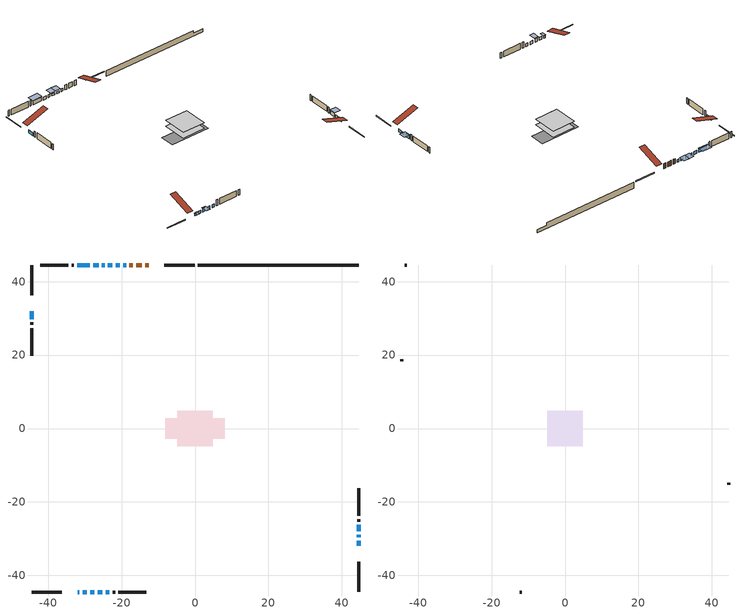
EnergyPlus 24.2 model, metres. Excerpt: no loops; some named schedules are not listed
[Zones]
conditioned space
 floor adiabatic (AdiabaticFloorConstruction): -4.83,-4.83 -4.83,4.83 4.83,4.83 4.83,-4.83 z1.07
 floor foundation (Slab1 construction): -8.08,-2.85 -8.08,2.85 8.08,2.85 8.08,-2.85 z-1.32
 wall outside (RimJoist1 construction): -0.12,44.55 -8.32,44.55 / -44.55,-44.55 -36.35,-44.55 / -44.55,44.55 -44.55,36.35 / 44.55,-44.55 44.55,-36.35 z1.07:1.37
 wall outside (AdiabaticWallConstruction 1): -12.66,44.55 -13.54,44.55 / -14.46,44.55 -16.05,44.55 / -16.98,44.55 -17.86,44.55 z1.07:3.1
 wall outside (AdiabaticWallConstruction): -32.01,-44.55 -31.48,-44.55 z1.07:1.96; -30.55,-44.55 -29.48,-44.55 / 44.55,-32.01 44.55,-30.58 / 44.55,-29.65 44.55,-28.95 / -44.55,32.01 -44.55,29.82 / -18.79,44.55 -19.58,44.55 / -24.64,44.55 -25.34,44.55 / -26.27,44.55 -27.7,44.55 / -26.56,-44.55 -25.21,-44.55 / -24.28,-44.55 -23.3,-44.55 z1.07:2.29; 44.55,-28.03 44.55,-26.27 / -28.63,44.55 -32.14,44.55 z1.07:2.59; -20.5,44.55 -21.62,44.55 / -22.55,44.55 -23.72,44.55 z1.07:1.91; -28.55,-44.55 -27.49,-44.55 z1.07:2.65
 wall outside (Wall1 construction): -33.06,44.55 -33.65,44.55 / -22.38,-44.55 -21.79,-44.55 / -44.55,28.89 -44.55,28.31 / 44.55,-25.34 44.55,-24.76 z1.07:3.51
 wall outside (Wall2 construction): -34.57,44.55 -42.15,44.55 / -20.87,-44.55 -13.29,-44.55 / -44.55,27.38 -44.55,19.8 / 44.55,-23.83 44.55,-16.26 z1.07:3.51
 wall foundation (FoundationWall1 construction): 0.81,44.55,-1.32 0.81,44.55,1.07 40.17,44.55,1.07 40.17,44.55,0.01 44.55,44.55,0.01 44.55,44.55,-1.32
 window (WindowConstruction 10): -32.01,-44.55 -31.48,-44.55 z1.07:1.96
 window (WindowConstruction 5): -30.55,-44.55 -29.48,-44.55 z1.07:2.29
 window (WindowConstruction 6): 44.55,-32.01 44.55,-30.58 z1.07:2.29
 window (WindowConstruction 7): 44.55,-29.65 44.55,-28.96 z1.07:2.29
 window (WindowConstruction 8): 44.55,-28.03 44.55,-26.27 z1.07:2.59
 window (WindowConstruction 9): -44.55,32.01 -44.55,29.82 z1.07:2.29
 window (WindowConstruction 12): -18.79,44.55 -19.58,44.55 z1.07:2.29
 window (WindowConstruction 13): -20.5,44.55 -21.62,44.55 z1.07:1.91
 window (WindowConstruction 14): -22.55,44.55 -23.72,44.55 z1.07:1.91
 window (WindowConstruction 11): -28.55,-44.55 -27.49,-44.55 z1.07:2.65
 window (WindowConstruction): -24.64,44.55 -25.34,44.55 z1.07:2.29
 window (WindowConstruction 1): -26.27,44.55 -27.7,44.55 z1.07:2.29
 window (WindowConstruction 2): -28.63,44.55 -32.14,44.55 z1.07:2.59
 window (WindowConstruction 3): -26.56,-44.55 -25.21,-44.55 z1.07:2.29
 window (WindowConstruction 4): -24.28,-44.55 -23.3,-44.55 z1.07:2.29
 door (Door): -12.66,44.55 -13.54,44.55 z1.07:3.1
 door (Door 1): -14.46,44.55 -16.05,44.55 z1.07:3.1
 door (Door 2): -16.98,44.55 -17.86,44.55 z1.07:3.1
 ceiling adiabatic (AdiabaticFloorConstruction): 4.83,-4.83 4.83,4.83 -4.83,4.83 -4.83,-4.83 z1.07
attic - vented
 floor to conditioned space (Floor1 construction Reversed): -4.83,-4.83 -4.83,4.83 4.83,4.83 4.83,-4.83 z3.51
 wall outside (Wall3 construction): -43.08,44.55 -43.62,44.55 / -12.36,-44.55 -11.82,-44.55 / -44.55,18.87 -44.55,18.34 / 44.55,-15.33 44.55,-14.79 z1.07:3.51
 roof outside (Roof1 construction): -11.73,44.55,3.51 -11.73,35.15,6.64 -9.25,35.15,6.64 -9.25,44.55,3.51; -32.94,-44.55,3.51 -32.94,-35.15,6.64 -35.42,-35.15,6.64 -35.42,-44.55,3.51; -44.55,32.94,3.51 -35.15,32.94,6.64 -35.15,35.42,6.64 -44.55,35.42,3.51; 44.55,-32.94,3.51 35.15,-32.94,6.64 35.15,-35.42,6.64 44.55,-35.42,3.51
shading: -31.18,-44.55 -32.31,-44.55 -32.31,-46.07 -31.18,-46.07 z2.26; 44.55,-25.98 44.55,-28.33 46.99,-28.33 46.99,-25.98 z2.89; -22.23,44.55 -19.89,44.55 -19.89,46.99 -22.23,46.99 z2.52; -24.33,44.55 -21.94,44.55 -21.94,46.99 -24.33,46.99 z2.52; -27.19,-44.55 -28.85,-44.55 -28.85,-46.99 -27.19,-46.99 z2.94; -32.43,44.55 -28.33,44.55 -28.33,46.99 -32.43,46.99 z2.89
[Building]
Building 1: Terrain=Suburbs
[Site:Location]
Quebec Intl AP_QC: Latitude {deg}=46.8; Longitude {deg}=-71.38; Time Zone {hr}=-5; Elevation {m}=74; Keep Site Location Information=Yes
[Site:GroundTemperature:Shallow]
0.0108218, -2.24938, -2.43038, -1.3578, 2.94801, 7.23376, 10.9493, 13.303, 13.5029, 11.5886, 7.96783, 3.81355
[Site:WaterMainsTemperature]
Calculation Method=Schedule; Temperature Schedule=mains temperature schedule
[Material] Roughness=Rough; Thermal Absorptance=0.9
Name | Thickness {m} | Conductivity {W/m-K} | Density {kg/m3} | Specific Heat {J/kg-K} | Solar Absorptance | Visible Absorptance
asphalt or fiberglass shingles | 0.00635 | 0.162714 | 1121.4 | 1465.45 | 0.4 | 0.4
ceiling loosefill ins | 0.254 | 0.0480833 | 16.02 | 1046.75 | 0.7 | 0.7
ceiling stud and cavity | 0.1397 | 0.695921 | 65.682 | 1177.47 | 0.7 | 0.7
concrete 4.0 in. | 0.1016 | 1.803125 | 2242.8 | 837.4 | 0.7 | 0.7
concrete 8.0 in. | 0.2032 | 1.803125 | 2242.8 | 837.4 | 0.7 | 0.7
door material | 0.04445 | 0.0451087 | 512.64 | 1214.23 | 0.7 | 0.7
exterior vertical ins | 0.0533782 | 0.029427 | 32.04 | 1214.23 | 0.7 | 0.7
floor covering | 0.0127 | 0.0433444 | 54.468 | 1339.84 | 0.6 | 0.6
floor rigid ins; wall rigid ins 1 | 0.512978 | 0.029427 | 32.04 | 1214.23 | 0.7 | 0.7
floor stud and cavity | 0.1397 | 1.75129 | 37.0049 | 1207.88 | 0.7 | 0.7
furniture material conditioned space 1 | 0.1524 | 0.115458 | 640.8 | 1214.23 | 0.6 | 0.6
gypsum board | 0.0127 | 0.160291 | 801 | 837.4 | 0.6 | 0.6
gypsum board 1 | 0.0127 | 0.160291 | 801 | 837.4 | 0.7 | 0.7
osb sheathing 0.5 in. | 0.0127 | 0.115458 | 512.64 | 1214.23 | 0.7 | 0.7
osb sheathing 0.75 in. | 0.01905 | 0.115458 | 512.64 | 1214.23 | 0.7 | 0.7
osb sheathing 2.0 in. | 0.0508 | 0.115458 | 512.64 | 1214.23 | 0.7 | 0.7
rim joist rigid ins; wall rigid ins | 0.051816 | 0.029427 | 32.04 | 1214.23 | 0.7 | 0.7
rim joist stud and cavity | 0.0508 | 0.0631872 | 125.044 | 1163.47 | 0.6 | 0.6
wall stud and cavity | 0.1397 | 0.0779355 | 139.0536 | 1170.24 | 0.7 | 0.7
wall stud and cavity 1 | 0.1397 | 0.197362 | 139.0536 | 1170.24 | 0.7 | 0.7
wall stud and cavity 2 | 0.0889 | 6.1454 | 50.32683 | 1063.81 | 0.6 | 0.6
wall stud and cavity 3 | 0.0889 | 0.380278 | 52.3479 | 1209.89 | 0.7 | 0.7
wall stud and cavity 4 | 0.0889 | 0.391764 | 83.0341 | 1211.67 | 0.7 | 0.7
wood siding | 0.0254 | 0.102417 | 544.68 | 1172.36 | 0.4 | 0.4
wood siding 1 | 0.00254 | 0.102417 | 544.68 | 1172.36 | 0.4 | 0.4
wood siding 2; wood siding 3; wood siding 4 | 0.0254 | 0.102417 | 544.68 | 1172.36 | 0.7 | 0.7
[WindowMaterial:SimpleGlazingSystem]
Name | U-Factor {W/m2-K} | Solar Heat Gain Coefficient
WindowMaterial | 2.99117 | 0.53
WindowMaterial 1 | 2.927009 | 0.61
WindowMaterial 10 | 3.006501 | 0.49
WindowMaterial 11 | 2.94348 | 0.64
WindowMaterial 2 | 2.89521 | 0.69
WindowMaterial 3 | 2.929848 | 0.61
WindowMaterial 4 | 2.99912 | 0.51
WindowMaterial 5 | 2.94291 | 0.59
WindowMaterial 6 | 2.9077 | 0.64
WindowMaterial 7 | 6.78351 | 0.73
WindowMaterial 8 | 6.71083 | 0.75
WindowMaterial 9 | 2.961077 | 0.56
[Construction]
AdiabaticFloorConstruction: floor stud and cavity, floor rigid ins, osb sheathing 0.75 in., floor covering
AdiabaticWallConstruction: wood siding 3, wall rigid ins 1, wall stud and cavity 3, gypsum board
AdiabaticWallConstruction 1: wood siding 4, wall rigid ins 1, wall stud and cavity 3, gypsum board
Door; Door 1; Door 2: door material
Floor1 construction Reversed: gypsum board, ceiling stud and cavity, ceiling loosefill ins
FoundationWall1 construction: concrete 8.0 in., gypsum board 1
furniture construction conditioned space 1: furniture material conditioned space 1
PartitionWallConstruction: gypsum board, wall stud and cavity 4, gypsum board
RimJoist1 construction: wood siding 2, rim joist rigid ins, osb sheathing 2.0 in., rim joist stud and cavity
Roof1 construction: asphalt or fiberglass shingles
Slab1 construction: concrete 4.0 in.
Wall1 construction: wood siding, osb sheathing 0.5 in., wall stud and cavity, gypsum board
Wall2 construction: wood siding, wall rigid ins, osb sheathing 0.5 in., wall stud and cavity 1, gypsum board
Wall3 construction: wood siding 1, wall stud and cavity 2
WindowConstruction; WindowConstruction 7: WindowMaterial
WindowConstruction 1; WindowConstruction 6: WindowMaterial 1
WindowConstruction 10: WindowMaterial 7
WindowConstruction 11: WindowMaterial 8
WindowConstruction 12: WindowMaterial 9
WindowConstruction 13: WindowMaterial 10
WindowConstruction 14: WindowMaterial 11
WindowConstruction 2: WindowMaterial 2
WindowConstruction 3: WindowMaterial 3
WindowConstruction 4: WindowMaterial 4
WindowConstruction 5: WindowMaterial 5
WindowConstruction 8; WindowConstruction 9: WindowMaterial 6
[Zone] Multiplier=1; Part of Total Floor Area=Yes
Name | Volume {m3}
attic - vented | 47.3754
conditioned space | 474.6
[Space]
Name | Zone | Volume {m3}
attic - vented 1 | attic - vented | 47.3754
conditioned space 1 | conditioned space | 474.6
[ZoneInfiltration:EffectiveLeakageArea]
infil attic - vented 1: Zone or Space=attic - vented 1; Schedule=Always On Discrete; Effective Air Leakage Area {cm2}=3439.02; Stack Coefficient=0.000387449; Wind Coefficient=1.32993e-05
[ZoneMixing]
whole house fan mix: Zone or Space=attic - vented; Schedule=Always On Continuous; Design Flow Rate Calculation Method=Flow/Zone; Design Flow Rate {m3/s}=0; Source Zone or Space=conditioned space
[SurfaceProperty:ExposedFoundationPerimeter]
Slab1: Exposed Perimeter Calculation Method=TotalExposedPerimeter; Total Exposed Perimeter {m}=43.74
[InternalMass] Zone or ZoneList=conditioned space; Space or SpaceList=conditioned space 1
Name | Construction | Surface Area {m2}
furniture mass conditioned space 1 | furniture construction conditioned space 1 | 74.16
partition wall mass | PartitionWallConstruction | 185.4
[Lights]
interior lighting: Zone or ZoneList or Space or SpaceList=conditioned space 1; Schedule=interior lighting schedule; Design Level Calculation Method=LightingLevel; Lighting Level {W}=343.2; Return Air Fraction=0; Fraction Radiant=0.6; Fraction Visible=0.2; Fraction Replaceable=1
[People]
occupants: Zone or ZoneList or Space or SpaceList=conditioned space 1; Number of People Schedule=occupants schedule; Number of People Calculation Method=People; Number of People=3; Fraction Radiant=0.314171; Sensible Heat Fraction=0.56303; Activity Level Schedule=occupants activity schedule; Carbon Dioxide Generation Rate {m3/s-W}=0; Enable ASHRAE 55 Comfort Warnings=No; Mean Radiant Temperature Calculation Type=EnclosureAveraged
[ElectricEquipment] Zone or ZoneList or Space or SpaceList=conditioned space 1; Design Level Calculation Method=EquipmentLevel
Name | Schedule | Design Level {W} | Fraction Latent | Fraction Radiant | Fraction Lost
clothes dryer | clothes dryer schedule | 140.772 | 0.015 | 0.081 | 0.85
clothes washer | clothes washer schedule | 32.1985 | 0.03 | 0.162 | 0.7
cooking range | cooking range schedule | 215.147 | 0.08 | 0.432 | 0.2
dishwasher | dishwasher schedule | 66.8632 | 0.3 | 0.18 | 0.4
fridge | fridge schedule | 72.9452 | 0 | 0.6 | 0
mech vent house fan | mech vent house fan schedule | 19.9167 | 0 | 0 | 0.5
mech vent house fan cfis | mech vent house fan cfis schedule | 0 | 0 | 0 | 0
mech vent range fan 0 | mech vent range fan 0 schedule | 57 | 0 | 0 | 1
misc plug loads | misc plug loads schedule | 494.7 | 0.045 | 0.513 | 0.1
whole house fan | Always On Discrete | 0 | 0 | 0 | 1
[OtherEquipment] Zone or ZoneList or Space or SpaceList=conditioned space 1; Design Level Calculation Method=EquipmentLevel
Name | Fuel Type | Schedule | Design Level {W} | Fraction Latent | Fraction Radiant | Fraction Lost
clothes dryer 1 | Electricity | clothes dryer schedule | 0 | 0.015 | 0.081 | 0.85
cooking range 1 | Electricity | cooking range schedule | 0 | 0.08 | 0.432 | 0.2
general water use latent | None | general water use schedule | 62.594 | 1 | 0 | 0
general water use sensible | None | general water use schedule | -61.6891 | 0 | 0.6 | 0
mech vent house fan latent load | None | Always On Discrete | 0 | 1 | 0 | 0
mech vent house fan sensible load | None | Always On Discrete | 0 | 0 | 0 | 0
water heater energy adjustment1 | Electricity | Always On Discrete | 0.01 | 0 | 0 | 1
[ZoneInfiltration:DesignFlowRate] Zone or ZoneList or Space or SpaceList=conditioned space 1; Schedule=Always On Discrete; Design Flow Rate Calculation Method=Flow/Zone; Design Flow Rate {m3/s}=0
infil flow; natural vent flow; whole house fan flow
[ZoneControl:Thermostat]
conditioned space Thermostat: Zone or ZoneList=conditioned space; Control Type Schedule=conditioned space Thermostat Schedule; Control 1=conditioned space temperature setpoint; Temperature Difference Between Cutout And Setpoint {deltaC}=0
[ZoneHVAC:Baseboard:Convective:Electric]
electric baseboard: Availability Schedule=Always On Discrete; Heating Design Capacity {W}=9650.24; Efficiency=1
[AirLoopHVAC:UnitarySystem]
unit heater unitary system: Control Type=Load; Controlling Zone or Thermostat Location=conditioned space; Dehumidification Control Type=None; Availability Schedule=Always On Discrete; Supply Fan=unit heater supply fan; Fan Placement=BlowThrough; Supply Air Fan Operating Mode Schedule=unit heater auto fan schedule; Heating Coil=unit heater htg coil; DX Heating Coil Sizing Ratio=1; Use DOAS DX Cooling Coil=No; Minimum Supply Air Temperature {C}=2; Latent Load Control=SensibleOnlyLoadControl; Cooling Supply Air Flow Rate Method=None; Heating Supply Air Flow Rate Method=SupplyAirFlowRate; Heating Supply Air Flow Rate {m3/s}=0.00141584; No Load Supply Air Flow Rate Method=SupplyAirFlowRate; No Load Supply Air Flow Rate {m3/s}=0; No Load Supply Air Flow Rate Control Set To Low Speed=Yes; Maximum Supply Air Temperature {C}=48.8889; Maximum Outdoor Dry-Bulb Temperature for Supplemental Heater Operation {C}=21; Ancillary On-Cycle Electric Power {W}=0; Ancillary Off-Cycle Electric Power {W}=0
[Fan:SystemModel]
unit heater supply fan: Availability Schedule=Always On Discrete; Design Maximum Air Flow Rate {m3/s}=0.00141584; Speed Control Method=Discrete; Electric Power Minimum Flow Rate Fraction=0.2; Design Pressure Rise {Pa}=500; Motor Efficiency=1; Motor In Air Stream Fraction=1; Design Electric Power Consumption {W}=Autosize; Design Power Sizing Method=PowerPerFlow; Electric Power Per Unit Flow Rate {W/(m3/s)}=1e-06; Electric Power Per Unit Flow Rate Per Unit Pressure {W/((m3/s)-Pa)}=1.66667; Fan Total Efficiency=0.7; Motor Loss Radiative Fraction=0; Number of Speeds=1; Speed Flow Fraction 1=1; Speed Electric Power Fraction 1=1
[Coil:Heating:Fuel]
unit heater htg coil: Availability Schedule=Always On Discrete; Fuel Type=FuelOilNo2; Burner Efficiency=0.3; Nominal Capacity {W}=0.293071; On Cycle Parasitic Electric Load {W}=0; Off Cycle Parasitic Fuel Load {W}=0
[Zone equipment]
conditioned space: electric baseboard, unit heater unitary system
[Foundation:Kiva]
Foundation Kiva 1: Initial Indoor Air Temperature {C}=18; Wall Height Above Grade {m}=1.07; Wall Depth Below Slab {m}=0.2032; Custom Block Material Name 1=exterior vertical ins; Custom Block Depth 1 {m}=2.39; Custom Block X Position 1 {m}=0.2159; Custom Block Z Position 1 {m}=0
[Foundation:Kiva:Settings]
Soil Conductivity {W/m-K}=0.849921; Soil Density {kg/m3}=1842.3; Soil Specific Heat {J/kg-K}=418.7; Ground Solar Absorptivity=0.9; Ground Thermal Absorptivity=0.9; Ground Surface Roughness {m}=0.03; Far-Field Width {m}=40; Deep-Ground Boundary Condition=ZeroFlux; Deep-Ground Depth {m}=40; Minimum Cell Dimension {m}=0.2; Maximum Cell Growth Coefficient=3; Simulation Timestep=Timestep
[Exterior:Lights]
exterior lighting: Schedule=exterior lighting schedule; Design Level {W}=75.6
[EnergyManagementSystem:GlobalVariable]
infil_program_Qfan
infil_program_Qinf
natural_vent_program_Qnv
natural_vent_program_Qwhf
[EnergyManagementSystem:Sensor]
Name | Output:Variable or Output:Meter Index Key | Output:Variable or Output:Meter
airflow_gain | infil flow | Infiltration Sensible Heat Gain Energy
airflow_gain_1 | natural vent flow | Infiltration Sensible Heat Gain Energy
airflow_gain_2 | whole house fan flow | Infiltration Sensible Heat Gain Energy
airflow_loss | infil flow | Infiltration Sensible Heat Loss Energy
airflow_loss_1 | natural vent flow | Infiltration Sensible Heat Loss Energy
airflow_loss_2 | whole house fan flow | Infiltration Sensible Heat Loss Energy
clg_load_cond |  | Cooling:EnergyTransfer:Zone:CONDITIONED SPACE
clg_sp_s; clg_sp_s_1 | cooling setpoint | Schedule Value
clothes_dryer_exhaust_0_sch_s | clothes dryer exhaust 0 schedule | Schedule Value
conditioned_space_clg_unmet_s | conditioned space | Zone Cooling Setpoint Not Met Time
conditioned_space_htg_unmet_s | conditioned space | Zone Heating Setpoint Not Met Time
cool_season | cooling season schedule | Schedule Value
fridge_tin_s | conditioned space | Zone Mean Air Temperature
htg_load_cond |  | Heating:EnergyTransfer:Zone:CONDITIONED SPACE
htg_sp_s; htg_sp_s_1 | heating setpoint | Schedule Value
ig_ee_conv | clothes dryer | Electric Equipment Convective Heating Energy
ig_ee_conv_2 | cooking range | Electric Equipment Convective Heating Energy
ig_ee_conv_4 | fridge | Electric Equipment Convective Heating Energy
ig_ee_conv_5 | misc plug loads | Electric Equipment Convective Heating Energy
ig_ee_conv_6 | whole house fan | Electric Equipment Convective Heating Energy
ig_ee_rad | clothes dryer | Electric Equipment Radiant Heating Energy
ig_ee_rad_2 | cooking range | Electric Equipment Radiant Heating Energy
ig_ee_rad_4 | fridge | Electric Equipment Radiant Heating Energy
ig_ee_rad_5 | misc plug loads | Electric Equipment Radiant Heating Energy
ig_ee_rad_6 | whole house fan | Electric Equipment Radiant Heating Energy
ig_lgt_conv | interior lighting | Lights Convective Heating Energy
ig_lgt_rad | interior lighting | Lights Radiant Heating Energy
ig_lgt_vis | interior lighting | Lights Visible Radiation Heating Energy
ig_oe_conv | clothes dryer 1 | Other Equipment Convective Heating Energy
ig_oe_conv_1 | cooking range 1 | Other Equipment Convective Heating Energy
ig_oe_conv_2 | general water use latent | Other Equipment Convective Heating Energy
ig_oe_conv_3 | general water use sensible | Other Equipment Convective Heating Energy
ig_oe_conv_4 | water heater energy adjustment1 | Other Equipment Convective Heating Energy
ig_oe_rad | clothes dryer 1 | Other Equipment Radiant Heating Energy
ig_oe_rad_1 | cooking range 1 | Other Equipment Radiant Heating Energy
ig_oe_rad_2 | general water use latent | Other Equipment Radiant Heating Energy
ig_oe_rad_3 | general water use sensible | Other Equipment Radiant Heating Energy
ig_oe_rad_4 | water heater energy adjustment1 | Other Equipment Radiant Heating Energy
ig_ppl_conv | occupants | People Convective Heating Energy
ig_ppl_rad | occupants | People Radiant Heating Energy
im_conv | furniture mass conditioned space 1 | Surface Inside Face Convection Heat Gain Energy
im_conv_1 | partition wall mass | Surface Inside Face Convection Heat Gain Energy
im_ig | furniture mass conditioned space 1 | Surface Inside Face Internal Gains Radiation Heat Gain Energy
im_ig_1 | partition wall mass | Surface Inside Face Internal Gains Radiation Heat Gain Energy
im_lgt | furniture mass conditioned space 1 | Surface Inside Face Lights Radiation Heat Gain Energy
im_lgt_1 | partition wall mass | Surface Inside Face Lights Radiation Heat Gain Energy
im_sol | furniture mass conditioned space 1 | Surface Inside Face Solar Radiation Heat Gain Energy
im_sol_1 | partition wall mass | Surface Inside Face Solar Radiation Heat Gain Energy
im_surf | furniture mass conditioned space 1 | Surface Inside Face Net Surface Thermal Radiation Heat Gain Energy
im_surf_1 | partition wall mass | Surface Inside Face Net Surface Thermal Radiation Heat Gain Energy
mech_vent_range_fan_0_sch_s | mech vent range fan 0 schedule | Schedule Value
mv_conv | mech vent house fan | Electric Equipment Convective Heating Energy
mv_conv_1 | mech vent house fan cfis | Electric Equipment Convective Heating Energy
mv_conv_2 | mech vent range fan 0 | Electric Equipment Convective Heating Energy
mv_conv_3 | mech vent house fan latent load | Other Equipment Convective Heating Energy
mv_conv_4 | mech vent house fan sensible load | Other Equipment Convective Heating Energy
mv_rad | mech vent house fan | Electric Equipment Radiant Heating Energy
mv_rad_1 | mech vent house fan cfis | Electric Equipment Radiant Heating Energy
mv_rad_2 | mech vent range fan 0 | Electric Equipment Radiant Heating Energy
mv_rad_3 | mech vent house fan latent load | Other Equipment Radiant Heating Energy
mv_rad_4 | mech vent house fan sensible load | Other Equipment Radiant Heating Energy
natural_vent_s | natural vent schedule | Schedule Value
out_pb_s |  | Site Outdoor Air Barometric Pressure
out_wt_s |  | Site Outdoor Air Humidity Ratio
site_vw_s |  | Site Wind Speed
ss_back_out | Window1 | Surface Window Shortwave from Zone Back Out Window Heat Transfer Rate
ss_back_out_1 | Window11 | Surface Window Shortwave from Zone Back Out Window Heat Transfer Rate
ss_back_out_10 | Window4 | Surface Window Shortwave from Zone Back Out Window Heat Transfer Rate
ss_back_out_11 | Window5 | Surface Window Shortwave from Zone Back Out Window Heat Transfer Rate
ss_back_out_12 | Window6 | Surface Window Shortwave from Zone Back Out Window Heat Transfer Rate
ss_back_out_13 | Window8 | Surface Window Shortwave from Zone Back Out Window Heat Transfer Rate
ss_back_out_14 | Window9 | Surface Window Shortwave from Zone Back Out Window Heat Transfer Rate
ss_back_out_2 | Window12 | Surface Window Shortwave from Zone Back Out Window Heat Transfer Rate
ss_back_out_3 | Window13 | Surface Window Shortwave from Zone Back Out Window Heat Transfer Rate
ss_back_out_4 | Window14 | Surface Window Shortwave from Zone Back Out Window Heat Transfer Rate
ss_back_out_5 | Window15 | Surface Window Shortwave from Zone Back Out Window Heat Transfer Rate
ss_back_out_6 | Window16 | Surface Window Shortwave from Zone Back Out Window Heat Transfer Rate
ss_back_out_7 | Window17 | Surface Window Shortwave from Zone Back Out Window Heat Transfer Rate
ss_back_out_8 | Window19 | Surface Window Shortwave from Zone Back Out Window Heat Transfer Rate
ss_back_out_9 | Window2 | Surface Window Shortwave from Zone Back Out Window Heat Transfer Rate
ss_conv | Door1 | Surface Inside Face Convection Heat Gain Energy
ss_conv_1 | Door2 | Surface Inside Face Convection Heat Gain Energy
ss_conv_10 | Window17 | Surface Inside Face Convection Heat Gain Energy
ss_conv_11 | Window19 | Surface Inside Face Convection Heat Gain Energy
ss_conv_12 | Window2 | Surface Inside Face Convection Heat Gain Energy
ss_conv_13 | Window4 | Surface Inside Face Convection Heat Gain Energy
ss_conv_14 | Window5 | Surface Inside Face Convection Heat Gain Energy
ss_conv_15 | Window6 | Surface Inside Face Convection Heat Gain Energy
ss_conv_16 | Window8 | Surface Inside Face Convection Heat Gain Energy
ss_conv_17 | Window9 | Surface Inside Face Convection Heat Gain Energy
ss_conv_2 | Door4 | Surface Inside Face Convection Heat Gain Energy
ss_conv_3 | Window1 | Surface Inside Face Convection Heat Gain Energy
ss_conv_4 | Window11 | Surface Inside Face Convection Heat Gain Energy
ss_conv_5 | Window12 | Surface Inside Face Convection Heat Gain Energy
ss_conv_6 | Window13 | Surface Inside Face Convection Heat Gain Energy
ss_conv_7 | Window14 | Surface Inside Face Convection Heat Gain Energy
ss_conv_8 | Window15 | Surface Inside Face Convection Heat Gain Energy
ss_conv_9 | Window16 | Surface Inside Face Convection Heat Gain Energy
ss_ig | Door1 | Surface Inside Face Internal Gains Radiation Heat Gain Energy
ss_ig_1 | Door2 | Surface Inside Face Internal Gains Radiation Heat Gain Energy
ss_ig_10 | Window17 | Surface Inside Face Internal Gains Radiation Heat Gain Energy
ss_ig_11 | Window19 | Surface Inside Face Internal Gains Radiation Heat Gain Energy
ss_ig_12 | Window2 | Surface Inside Face Internal Gains Radiation Heat Gain Energy
ss_ig_13 | Window4 | Surface Inside Face Internal Gains Radiation Heat Gain Energy
ss_ig_14 | Window5 | Surface Inside Face Internal Gains Radiation Heat Gain Energy
ss_ig_15 | Window6 | Surface Inside Face Internal Gains Radiation Heat Gain Energy
ss_ig_16 | Window8 | Surface Inside Face Internal Gains Radiation Heat Gain Energy
ss_ig_17 | Window9 | Surface Inside Face Internal Gains Radiation Heat Gain Energy
ss_ig_2 | Door4 | Surface Inside Face Internal Gains Radiation Heat Gain Energy
ss_ig_3 | Window1 | Surface Inside Face Internal Gains Radiation Heat Gain Energy
ss_ig_4 | Window11 | Surface Inside Face Internal Gains Radiation Heat Gain Energy
ss_ig_5 | Window12 | Surface Inside Face Internal Gains Radiation Heat Gain Energy
ss_ig_6 | Window13 | Surface Inside Face Internal Gains Radiation Heat Gain Energy
ss_ig_7 | Window14 | Surface Inside Face Internal Gains Radiation Heat Gain Energy
ss_ig_8 | Window15 | Surface Inside Face Internal Gains Radiation Heat Gain Energy
ss_ig_9 | Window16 | Surface Inside Face Internal Gains Radiation Heat Gain Energy
ss_lgt | Door1 | Surface Inside Face Lights Radiation Heat Gain Energy
ss_lgt_1 | Door2 | Surface Inside Face Lights Radiation Heat Gain Energy
ss_lgt_2 | Door4 | Surface Inside Face Lights Radiation Heat Gain Energy
ss_sol | Door1 | Surface Inside Face Solar Radiation Heat Gain Energy
ss_sol_1 | Door2 | Surface Inside Face Solar Radiation Heat Gain Energy
